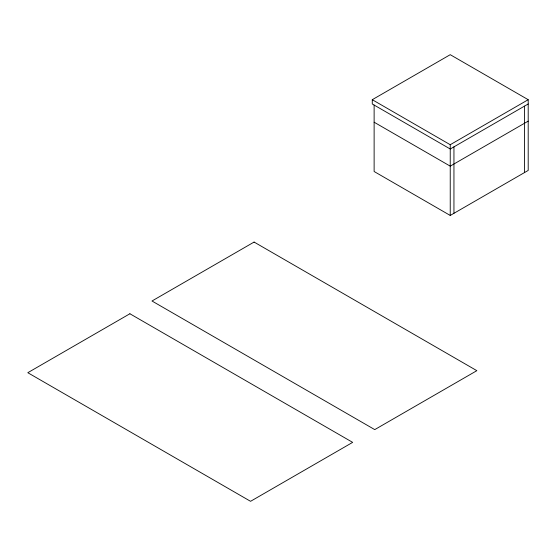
<?xml version="1.0" encoding="UTF-8"?>
<svg xmlns="http://www.w3.org/2000/svg" width="556" height="556" viewBox="0 0 556 556"><rect width="100%" height="100%" fill="white"/><g stroke="black" fill="none" stroke-linecap="round" stroke-linejoin="round"><path stroke-width="0.83" d="M528.2 103.986L450.235 149.001L372.27 103.986L372.27 99.698L450.235 54.683L528.2 99.698L528.2 170.435L450.235 215.45L374.125 171.505L374.125 105.056M372.27 99.698L450.235 144.713L528.2 99.698M528.2 121.132L450.235 166.147L374.125 122.209M524.489 106.126L524.489 172.575M453.946 146.853L453.946 213.302M450.235 144.713L450.235 215.45M129.895 313.758L27.8 372.708L250.561 501.317L352.657 442.367L129.895 313.758M254.085 242.062L151.99 301.005L374.751 429.614L476.846 370.671L254.085 242.062"/></g></svg>
